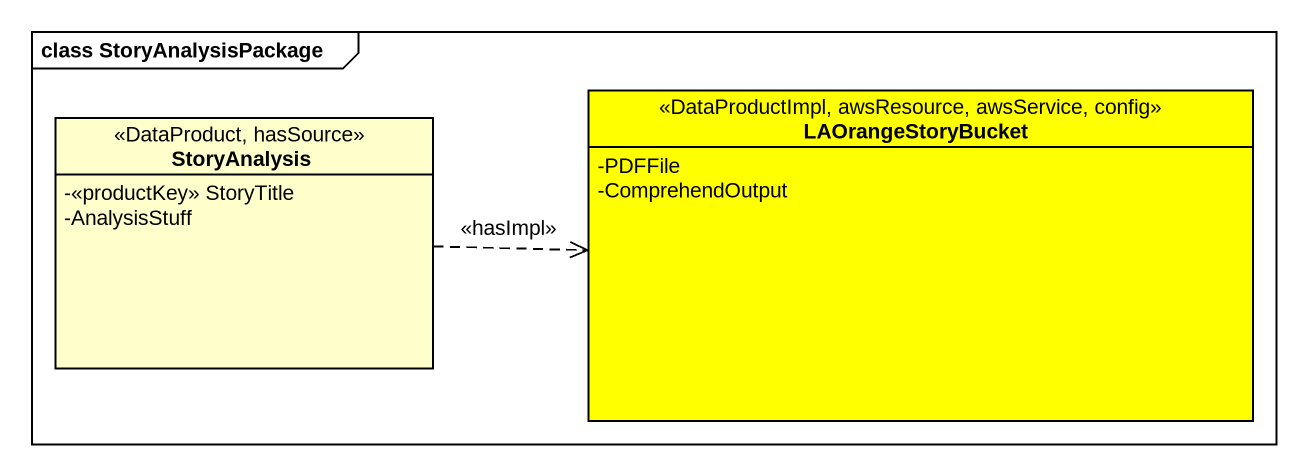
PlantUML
@startuml
mainframe class StoryAnalysisPackage
hide circle
hide empty members
skinparam classAttributeIconSize 0
class StoryAnalysis <<DataProduct, hasSource>> {
  -<<productKey>> StoryTitle
  -AnalysisStuff
}
class LAOrangeStoryBucket <<DataProductImpl, awsResource, awsService, config>> #FFFF00 {
  -PDFFile
  -ComprehendOutput
}
StoryAnalysis .right.> LAOrangeStoryBucket : <<hasImpl>>
@enduml
